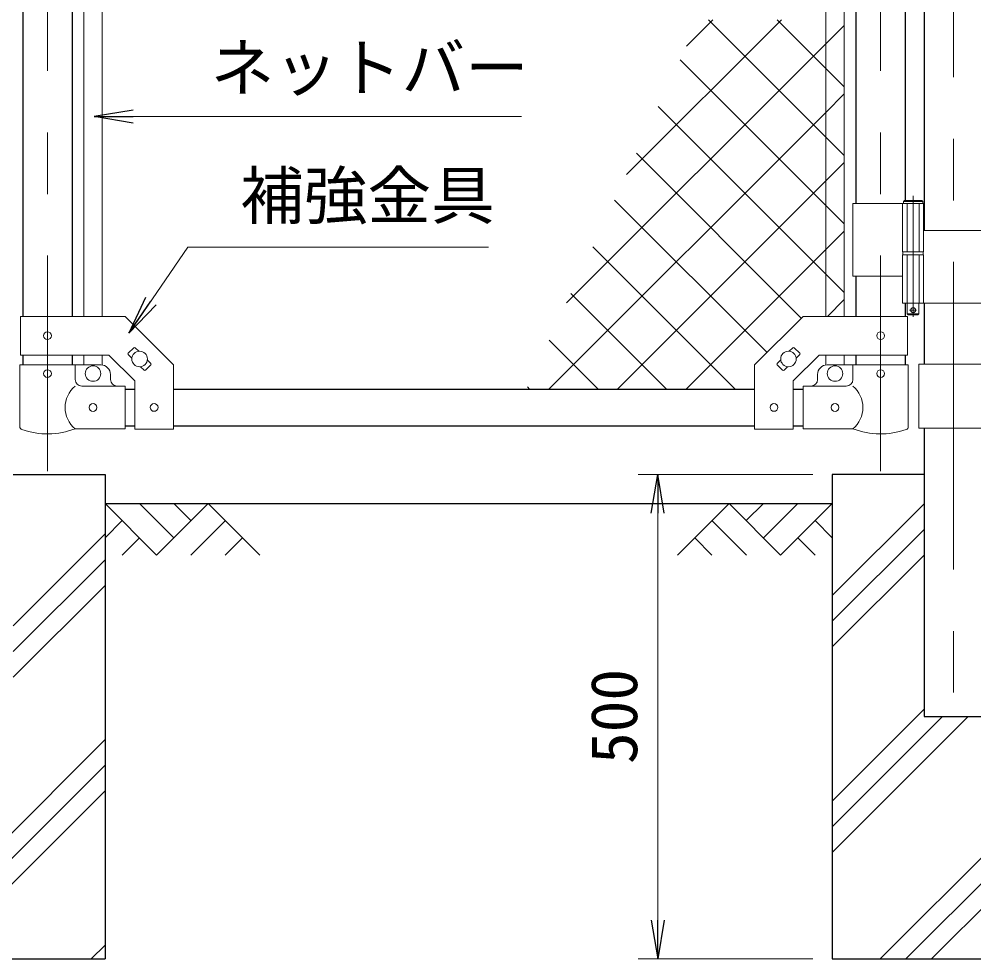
# Model space of a CAD drawing. Units: millimetres, scale not verified. Extents: x -4200 to 4200, y -2970 to 2970.
# Drawn here: x -2565 to -1580, y -1039 to -69 of the extents above; entities that cross this region are included whole.
import ezdxf
from ezdxf.enums import TextEntityAlignment as Align

# ---------------------------------------------------------------- set-up
doc = ezdxf.new("R2010")
doc.units = ezdxf.units.MM
doc.header["$LTSCALE"] = 10
doc.linetypes.add('DASHED', pattern=[7.5, 6, -1.5])
doc.linetypes.add('USER1', pattern=[50.8, 31.75, -6.35, 6.35, -6.35])
for name, color, linetype, lineweight in [('0-1_D-BMK', 2, 'USER1', 13), ('0-2_D-STR1', 1, 'Continuous', 25), ('0-3_D-STR3', 3, 'Continuous', 13), ('0-4_D-DCR-HCH', 7, 'Continuous', 13), ('0-5_D-BGD', 7, 'Continuous', 25), ('0-6_D-STR4', 7, 'Continuous', 25), ('0-7_D-STR-DIM', 7, 'Continuous', 13), ('0-A_D-STR-TXT', 7, 'Continuous', 13), ('0-B_D-STR2', 7, 'Continuous', 13)]:
    doc.layers.add(name, color=color, linetype=linetype, lineweight=lineweight)
doc.layers.add('0-8_0', color=7, linetype='Continuous')
doc.styles.add('ＭＳ ゴシック', font='')
doc.styles.get('ＭＳ ゴシック').set_extended_font_data('MS Gothic')

# ---------------------------------------------------------------- blocks, each defined once
blk = doc.blocks.new('_Open')
at = {"layer": '0-8_0'}
blk.add_line((-10, 1.667), (0, 0), dxfattribs=at)
blk.add_lwpolyline([(-10, -1.667), (0, 0), (-10, 0)], dxfattribs=at)

msp = doc.modelspace()

# ---------------------------------------------------------------- linework, layer by layer
at = {"layer": '0-1_D-BMK'}
for p, q in [((-2535.9, 703.1), (-2535.9, -535.29)), ((-2535.9, 703.1), (-2535.9, -535.29)), ((-1676.7, 703.1), (-1676.7, -535.29)), ((-1676.7, 703.1), (-1676.7, -535.29)), ((-1601.55, 696.61), (-1601.55, -799.21)), ((-1601.55, 696.61), (-1601.55, -799.21)), ((-1643.14, -251.21), (-1643.14, -376.1)), ((-1643.14, -251.21), (-1643.14, -376.1)), ((-1646.76, -369.13), (-1639.51, -369.13)), ((-1646.76, -369.13), (-1639.51, -369.13))]:
    msp.add_line(p, q, dxfattribs=at)
at = {"layer": '0-2_D-STR1'}
for p, q in [((-1631.8, 75.87), (-1631.8, -287.13)), ((-1631.8, 75.87), (-1631.8, -287.13)), ((-2561.3, 61.37), (-2561.3, -375.58)), ((-2561.3, 61.37), (-2561.3, -375.58)), ((-2510.5, 61.37), (-2510.5, -375.58)), ((-2510.5, 61.37), (-2510.5, -375.58)), ((-1702.1, 61.37), (-1702.1, -259.13)), ((-1702.1, 61.37), (-1702.1, -259.13)), ((-1651.3, 61.37), (-1651.3, -256.13)), ((-1651.3, 61.37), (-1651.3, -256.13)), ((-1702.1, -334.13), (-1702.1, -375.58)), ((-1702.1, -334.13), (-1702.1, -375.58)), ((-1651.3, -362.13), (-1651.3, -375.58)), ((-1651.3, -362.13), (-1651.3, -375.58)), ((-1631.8, -362.13), (-1631.8, -424.93)), ((-1631.8, -362.13), (-1631.8, -424.93)), ((-2561.3, -415.58), (-2561.3, -425.63)), ((-2561.3, -415.58), (-2561.3, -425.63)), ((-2510.5, -415.58), (-2510.5, -425.63)), ((-2510.5, -415.58), (-2510.5, -425.63)), ((-1702.1, -415.58), (-1702.1, -425.63)), ((-1702.1, -415.58), (-1702.1, -425.63)), ((-1651.3, -415.58), (-1651.3, -425.63)), ((-1651.3, -415.58), (-1651.3, -425.63)), ((-2455.9, -450.63), (-2445.9, -450.63)), ((-2455.9, -450.63), (-2445.9, -450.63)), ((-2405.9, -450.63), (-1806.7, -450.63)), ((-2405.9, -450.63), (-1806.7, -450.63)), ((-1766.7, -450.63), (-1756.7, -450.63)), ((-1766.7, -450.63), (-1756.7, -450.63)), ((-2455.9, -488.63), (-2445.9, -488.63)), ((-2455.9, -488.63), (-2445.9, -488.63)), ((-2405.9, -488.63), (-1806.7, -488.63)), ((-2405.9, -488.63), (-1806.7, -488.63)), ((-1766.7, -488.63), (-1756.7, -488.63)), ((-1766.7, -488.63), (-1756.7, -488.63)), ((-1631.8, -490.93), (-1631.8, -788.63)), ((-1631.8, -490.93), (-1631.8, -788.63)), ((-1631.8, -788.63), (-1571.3, -788.63)), ((-1631.8, -788.63), (-1571.3, -788.63))]:
    msp.add_line(p, q, dxfattribs=at)
at = {"layer": '0-3_D-STR3'}
for p, q in [((-2498.4, 58.87), (-2498.4, -375.58)), ((-2498.4, 58.87), (-2498.4, -375.58)), ((-2479.4, 58.87), (-2479.4, -375.58)), ((-2479.4, 58.87), (-2479.4, -375.58)), ((-1733.2, 58.87), (-1733.2, -375.58)), ((-1733.2, 58.87), (-1733.2, -375.58)), ((-1714.2, 58.87), (-1714.2, -375.58)), ((-1714.2, 58.87), (-1714.2, -375.58)), ((-1705.25, -259.13), (-1705.25, -334.13)), ((-1705.25, -259.13), (-1632.34, -259.13)), ((-1705.25, -259.13), (-1705.25, -334.13)), ((-1705.25, -259.13), (-1632.34, -259.13)), ((-1653.94, -259.13), (-1653.94, -309.13)), ((-1653.94, -259.13), (-1653.94, -309.13)), ((-1633.14, -257.13), (-1653.14, -257.13)), ((-1633.14, -257.13), (-1653.14, -257.13)), ((-1652.14, -256.13), (-1634.14, -256.13)), ((-1652.14, -256.13), (-1634.14, -256.13)), ((-1633.14, -257.13), (-1634.14, -256.13)), ((-1633.14, -257.13), (-1634.14, -256.13)), ((-1633.14, -257.13), (-1633.14, -259.13)), ((-1633.14, -257.13), (-1633.14, -259.13)), ((-1632.34, -259.13), (-1632.34, -309.13)), ((-1632.34, -259.13), (-1632.34, -309.13)), ((-1632.34, -287.13), (-1568, -287.13)), ((-1632.34, -287.13), (-1568, -287.13)), ((-1653.94, -309.13), (-1632.34, -309.13)), ((-1653.94, -309.13), (-1632.34, -309.13)), ((-1653.94, -312.13), (-1632.34, -312.13)), ((-1653.94, -312.13), (-1653.94, -362.13)), ((-1653.94, -312.13), (-1632.34, -312.13)), ((-1653.94, -312.13), (-1653.94, -362.13)), ((-1653.64, -309.13), (-1653.64, -312.13)), ((-1653.64, -309.13), (-1653.64, -312.13)), ((-1653.64, -312.13), (-1632.64, -312.13)), ((-1653.64, -312.13), (-1632.64, -312.13)), ((-1632.64, -309.13), (-1632.64, -312.13)), ((-1632.64, -309.13), (-1632.64, -312.13)), ((-1632.34, -312.13), (-1632.34, -362.13)), ((-1632.34, -312.13), (-1632.34, -362.13)), ((-1705.25, -334.13), (-1654.05, -334.13)), ((-1705.25, -334.13), (-1654.05, -334.13)), ((-1653.94, -362.13), (-1568, -362.13)), ((-1653.94, -362.13), (-1568, -362.13)), ((-1649.14, -362.13), (-1649.14, -373.13)), ((-1649.14, -362.13), (-1649.14, -373.13)), ((-1648.14, -374.13), (-1649.14, -373.13)), ((-1648.14, -374.13), (-1649.14, -373.13)), ((-1648.14, -374.13), (-1638.14, -374.13)), ((-1648.14, -374.13), (-1638.14, -374.13)), ((-1638.14, -374.13), (-1637.14, -373.13)), ((-1638.14, -374.13), (-1637.14, -373.13)), ((-2563.6, -415.58), (-2563.6, -375.58)), ((-2563.6, -415.58), (-2563.6, -375.58)), ((-1649, -415.58), (-1649, -375.58)), ((-1649, -415.58), (-1649, -375.58)), ((-2452.56, -413.57), (-2446.91, -407.92)), ((-2452.56, -413.57), (-2446.91, -407.92)), ((-2445.49, -407.92), (-2441.78, -411.63)), ((-2445.49, -407.92), (-2441.78, -411.63)), ((-1767.1, -407.92), (-1770.82, -411.63)), ((-1767.1, -407.92), (-1770.82, -411.63)), ((-1760.03, -413.57), (-1765.69, -407.92)), ((-1760.03, -413.57), (-1765.69, -407.92)), ((-2563.6, -415.58), (-2472.46, -415.58)), ((-2563.6, -415.58), (-2472.46, -415.58)), ((-2498.4, -415.58), (-2498.4, -425.63)), ((-2498.4, -415.58), (-2498.4, -425.63)), ((-2479.4, -415.58), (-2479.4, -425.63)), ((-2479.4, -415.58), (-2479.4, -425.63)), ((-2472.46, -415.58), (-2445.9, -442.15)), ((-2472.46, -415.58), (-2445.9, -442.15)), ((-2452.56, -414.99), (-2448.85, -418.7)), ((-2452.56, -414.99), (-2448.85, -418.7)), ((-2432.94, -420.46), (-2429.23, -424.18)), ((-2432.94, -420.46), (-2429.23, -424.18)), ((-1779.65, -420.46), (-1783.36, -424.18)), ((-1779.65, -420.46), (-1783.36, -424.18)), ((-1740.13, -415.58), (-1766.7, -442.15)), ((-1740.13, -415.58), (-1766.7, -442.15)), ((-1760.03, -414.99), (-1763.74, -418.7)), ((-1760.03, -414.99), (-1763.74, -418.7)), ((-1649, -415.58), (-1740.13, -415.58)), ((-1649, -415.58), (-1740.13, -415.58)), ((-1733.2, -415.58), (-1733.2, -425.63)), ((-1733.2, -415.58), (-1733.2, -425.63)), ((-1714.2, -415.58), (-1714.2, -425.63)), ((-1714.2, -415.58), (-1714.2, -425.63)), ((-2564.45, -425.63), (-2507.35, -425.63)), ((-2564.45, -425.63), (-2564.45, -489.33)), ((-2564.45, -425.63), (-2507.35, -425.63)), ((-2564.45, -425.63), (-2564.45, -489.33)), ((-2507.35, -425.63), (-2507.35, -440.63)), ((-2507.35, -425.63), (-2480.9, -425.63)), ((-2507.35, -425.63), (-2507.35, -440.63)), ((-2507.35, -425.63), (-2480.9, -425.63)), ((-2440.02, -427.53), (-2436.3, -431.25)), ((-2440.02, -427.53), (-2436.3, -431.25)), ((-2434.89, -431.25), (-2429.23, -425.59)), ((-2434.89, -431.25), (-2429.23, -425.59)), ((-2405.9, -491.83), (-2405.9, -425.58)), ((-2405.9, -491.83), (-2405.9, -425.58)), ((-1806.7, -491.83), (-1806.7, -425.58)), ((-1806.7, -491.83), (-1806.7, -425.58)), ((-1777.71, -431.25), (-1783.36, -425.59)), ((-1777.71, -431.25), (-1783.36, -425.59)), ((-1772.58, -427.53), (-1776.29, -431.25)), ((-1772.58, -427.53), (-1776.29, -431.25)), ((-1705.25, -425.63), (-1731.7, -425.63)), ((-1705.25, -425.63), (-1731.7, -425.63)), ((-1648.15, -425.63), (-1705.25, -425.63)), ((-1705.25, -425.63), (-1705.25, -440.63)), ((-1648.15, -425.63), (-1705.25, -425.63)), ((-1705.25, -425.63), (-1705.25, -440.63)), ((-1648.15, -425.63), (-1648.15, -489.33)), ((-1648.15, -425.63), (-1648.15, -489.33)), ((-1637.25, -424.93), (-1546.55, -424.93)), ((-1637.25, -424.93), (-1637.25, -490.93)), ((-1637.25, -424.93), (-1546.55, -424.93)), ((-1637.25, -424.93), (-1637.25, -490.93)), ((-2470.9, -440.63), (-2470.9, -435.63)), ((-2470.9, -440.63), (-2470.9, -435.63)), ((-2445.9, -491.83), (-2445.9, -442.15)), ((-2445.9, -491.83), (-2445.9, -442.15)), ((-1766.7, -491.83), (-1766.7, -442.15)), ((-1766.7, -491.83), (-1766.7, -442.15)), ((-1741.7, -440.63), (-1741.7, -435.63)), ((-1741.7, -440.63), (-1741.7, -435.63)), ((-2455.9, -447.63), (-2500.35, -447.63)), ((-2455.9, -447.63), (-2500.35, -447.63)), ((-2455.9, -491.63), (-2455.9, -447.63)), ((-2455.9, -491.63), (-2455.9, -447.63)), ((-1756.7, -447.63), (-1712.25, -447.63)), ((-1756.7, -491.63), (-1756.7, -447.63)), ((-1756.7, -447.63), (-1712.25, -447.63)), ((-1756.7, -491.63), (-1756.7, -447.63)), ((-2455.9, -491.63), (-2507.35, -491.63)), ((-2455.9, -491.63), (-2507.35, -491.63)), ((-2445.9, -491.83), (-2405.9, -491.83)), ((-2445.9, -491.83), (-2405.9, -491.83)), ((-1766.7, -491.83), (-1806.7, -491.83)), ((-1766.7, -491.83), (-1806.7, -491.83)), ((-1756.7, -491.63), (-1705.25, -491.63)), ((-1756.7, -491.63), (-1705.25, -491.63)), ((-1637.25, -490.93), (-1521.55, -490.93)), ((-1637.25, -490.93), (-1521.55, -490.93))]:
    msp.add_line(p, q, dxfattribs=at)
at = {"layer": '0-3_D-STR3', "linetype": 'DASHED'}
for p, q in [((-1649.44, -259.13), (-1649.44, -309.13)), ((-1649.44, -259.13), (-1649.44, -309.13)), ((-1636.84, -259.13), (-1636.84, -309.13)), ((-1636.84, -259.13), (-1636.84, -309.13)), ((-1649.44, -312.13), (-1649.44, -362.13)), ((-1649.44, -312.13), (-1649.44, -362.13)), ((-1636.84, -312.13), (-1636.84, -362.13)), ((-1636.84, -312.13), (-1636.84, -362.13))]:
    msp.add_line(p, q, dxfattribs=at)
at = {"layer": '0-3_D-STR3'}
for points in [[(-1652.14, -256.13), (-1653.14, -257.13), (-1653.14, -259.13)], [(-1652.14, -256.13), (-1653.14, -257.13), (-1653.14, -259.13)], [(-1637.14, -362.13), (-1637.14, -373.13), (-1649.14, -373.13)], [(-1637.14, -362.13), (-1637.14, -373.13), (-1649.14, -373.13)], [(-2563.6, -375.58), (-2455.9, -375.58), (-2405.9, -425.58)], [(-2563.6, -375.58), (-2455.9, -375.58), (-2405.9, -425.58)], [(-1649, -375.58), (-1756.7, -375.58), (-1806.7, -425.58)], [(-1649, -375.58), (-1756.7, -375.58), (-1806.7, -425.58)]]:
    msp.add_lwpolyline(points, dxfattribs=at)
for centre, radius in [((-1643.14, -369.13), 2.5), ((-1643.14, -369.13), 2.5), ((-2535.9, -395.58), 4), ((-2535.9, -395.58), 4), ((-1676.7, -395.58), 4), ((-1676.7, -395.58), 4), ((-2440.9, -419.58), 8), ((-2440.9, -419.58), 8), ((-1771.7, -419.58), 8), ((-1771.7, -419.58), 8), ((-2535.9, -434.63), 4), ((-2535.9, -434.63), 4), ((-2488.9, -434.63), 8), ((-2488.9, -434.63), 8), ((-1723.7, -434.63), 8), ((-1723.7, -434.63), 8), ((-1676.7, -434.63), 4), ((-1676.7, -434.63), 4), ((-2488.9, -469.63), 4), ((-2488.9, -469.63), 4), ((-2425.9, -469.58), 4), ((-2425.9, -469.58), 4), ((-1786.7, -469.58), 4), ((-1786.7, -469.58), 4), ((-1723.7, -469.63), 4), ((-1723.7, -469.63), 4)]:
    msp.add_circle(centre, radius, dxfattribs=at)
for centre, radius, start, end in [((-2446.2, -408.62), 1, 45, 135), ((-2446.2, -408.62), 1, 45, 135), ((-1766.39, -408.62), 1, 45, 135), ((-1766.39, -408.62), 1, 45, 135), ((-2451.86, -414.28), 1, 135, 225), ((-2451.86, -414.28), 1, 135, 225), ((-1760.74, -414.28), 1, 315, 45), ((-1760.74, -414.28), 1, 315, 45), ((-2480.9, -435.63), 10, 0, 90), ((-2480.9, -435.63), 10, 0, 90), ((-2435.59, -430.54), 1, 225, 315), ((-2435.59, -430.54), 1, 225, 315), ((-2429.94, -424.89), 1, 315, 45), ((-2429.94, -424.89), 1, 315, 45), ((-1782.66, -424.89), 1, 135, 225), ((-1782.66, -424.89), 1, 135, 225), ((-1777, -430.54), 1, 225, 315), ((-1777, -430.54), 1, 225, 315), ((-1731.7, -435.63), 10, 90, 180), ((-1731.7, -435.63), 10, 90, 180), ((-2500.35, -440.63), 7, 180, 270), ((-2500.35, -440.63), 7, 180, 270), ((-2463.9, -440.63), 7, 180, 270), ((-2463.9, -440.63), 7, 180, 270), ((-1748.7, -440.63), 7, 270, 0), ((-1748.7, -440.63), 7, 270, 0), ((-1712.25, -440.63), 7, 270, 0), ((-1712.25, -440.63), 7, 270, 0), ((-2489.15, -469.63), 28.55, 129.59418, 230.40582), ((-2489.15, -469.63), 28.55, 129.59418, 230.40582), ((-1723.44, -469.63), 28.55, 309.59418, 50.40582), ((-1723.44, -469.63), 28.55, 309.59418, 50.40582), ((-2561.15, -489.33), 3.3, 180, 250.77949), ((-2561.15, -489.33), 3.3, 180, 250.77949), ((-2535.9, -416.9), 80, 250.77949, 290.9084), ((-2535.9, -416.9), 80, 250.77949, 290.9084), ((-1676.7, -416.9), 80, 249.0916, 289.22051), ((-1676.7, -416.9), 80, 249.0916, 289.22051), ((-1651.45, -489.33), 3.3, 289.22051, 0), ((-1651.45, -489.33), 3.3, 289.22051, 0)]:
    msp.add_arc(centre, radius, start, end, dxfattribs=at)
at = {"layer": '0-4_D-DCR-HCH'}
for p, q in [((-2423.33, -621.84), (-2476.55, -568.63)), ((-2423.33, -621.84), (-2476.55, -568.63)), ((-2405.6, -604.11), (-2441.07, -568.63)), ((-2405.6, -604.11), (-2441.07, -568.63)), ((-2370.12, -568.63), (-2423.33, -621.84)), ((-2370.12, -568.63), (-2423.33, -621.84)), ((-2387.77, -586.46), (-2405.6, -568.63)), ((-2387.77, -586.46), (-2405.6, -568.63)), ((-2370.12, -568.63), (-2316.91, -621.84)), ((-2370.12, -568.63), (-2316.91, -621.84)), ((-1832.97, -568.63), (-1886.18, -621.84)), ((-1832.97, -568.63), (-1886.18, -621.84)), ((-1832.97, -568.63), (-1779.76, -621.84)), ((-1832.97, -568.63), (-1779.76, -621.84)), ((-1815.23, -586.37), (-1797.5, -568.63)), ((-1815.23, -586.37), (-1797.5, -568.63)), ((-1797.5, -604.11), (-1762.02, -568.63)), ((-1797.5, -604.11), (-1762.02, -568.63)), ((-1779.76, -621.84), (-1726.55, -568.63)), ((-1779.76, -621.84), (-1726.55, -568.63)), ((-1726.55, -663.67), (-1631.8, -568.92)), ((-1726.55, -663.67), (-1631.8, -568.92)), ((-2458.81, -586.37), (-2476.55, -604.03)), ((-2458.81, -586.37), (-2476.55, -604.03)), ((-2352.38, -586.37), (-2388.02, -621.84)), ((-2352.38, -586.37), (-2388.02, -621.84)), ((-1850.71, -586.37), (-1815.07, -621.84)), ((-1850.71, -586.37), (-1815.07, -621.84)), ((-1744.28, -586.37), (-1726.55, -604.03)), ((-1744.28, -586.37), (-1726.55, -604.03)), ((-2571.3, -694.9), (-2476.55, -600.15)), ((-2571.3, -694.9), (-2476.55, -600.15)), ((-1726.55, -690.19), (-1631.8, -595.44)), ((-1726.55, -690.19), (-1631.8, -595.44)), ((-2441.07, -604.11), (-2458.89, -621.84)), ((-2441.07, -604.11), (-2458.89, -621.84)), ((-2334.65, -604.11), (-2352.47, -621.84)), ((-2334.65, -604.11), (-2352.47, -621.84)), ((-1868.44, -604.11), (-1850.63, -621.84)), ((-1868.44, -604.11), (-1850.63, -621.84)), ((-1762.02, -604.11), (-1744.2, -621.84)), ((-1762.02, -604.11), (-1744.2, -621.84)), ((-2571.3, -721.41), (-2476.55, -626.66)), ((-2571.3, -721.41), (-2476.55, -626.66)), ((-1726.55, -716.71), (-1631.8, -621.96)), ((-1726.55, -716.71), (-1631.8, -621.96)), ((-2571.3, -747.93), (-2476.55, -653.18)), ((-2571.3, -747.93), (-2476.55, -653.18)), ((-1726.55, -875.81), (-1631.8, -781.06)), ((-1726.55, -875.81), (-1631.8, -781.06)), ((-1726.55, -928.84), (-1586.34, -788.63)), ((-1726.55, -902.32), (-1612.86, -788.63)), ((-1726.55, -928.84), (-1586.34, -788.63)), ((-1726.55, -902.32), (-1612.86, -788.63)), ((-2702.9, -1038.63), (-2476.55, -812.28)), ((-2702.9, -1038.63), (-2476.55, -812.28)), ((-2676.38, -1038.63), (-2476.55, -838.79)), ((-2676.38, -1038.63), (-2476.55, -838.79)), ((-1677.24, -1038.63), (-1476.55, -837.94)), ((-1677.24, -1038.63), (-1476.55, -837.94)), ((-2649.87, -1038.63), (-2476.55, -865.31)), ((-2649.87, -1038.63), (-2476.55, -865.31)), ((-1650.72, -1038.63), (-1476.55, -864.45)), ((-1650.72, -1038.63), (-1476.55, -864.45)), ((-1624.21, -1038.63), (-1476.55, -890.97)), ((-1624.21, -1038.63), (-1476.55, -890.97)), ((-2490.77, -1038.63), (-2476.55, -1024.41)), ((-2490.77, -1038.63), (-2476.55, -1024.41))]:
    msp.add_line(p, q, dxfattribs=at)
at = {"layer": '0-5_D-BGD'}
msp.add_line((-2476.55, -568.63), (-1726.55, -568.63), dxfattribs=at)
msp.add_line((-2476.55, -568.63), (-1726.55, -568.63), dxfattribs=at)
at = {"layer": '0-6_D-STR4'}
for p, q in [((-2571.3, -538.63), (-2476.55, -538.63)), ((-2571.3, -538.63), (-2476.55, -538.63)), ((-2476.55, -538.63), (-2476.55, -1038.63)), ((-2476.55, -538.63), (-2476.55, -1038.63)), ((-1726.55, -538.63), (-1726.55, -1038.63)), ((-1631.8, -538.63), (-1726.55, -538.63)), ((-1726.55, -538.63), (-1726.55, -1038.63)), ((-1631.8, -538.63), (-1726.55, -538.63)), ((-2726.55, -1038.63), (-2476.55, -1038.63)), ((-2726.55, -1038.63), (-2476.55, -1038.63)), ((-1726.55, -1038.63), (-1476.55, -1038.63)), ((-1726.55, -1038.63), (-1476.55, -1038.63))]:
    msp.add_line(p, q, dxfattribs=at)
at = {"layer": '0-7_D-STR-DIM'}
for p, q in [((-1746.55, -538.63), (-1926.55, -538.63)), ((-1746.55, -538.63), (-1926.55, -538.63)), ((-1906.55, -578.63), (-1906.55, -998.63)), ((-1906.55, -578.63), (-1906.55, -998.63)), ((-1746.55, -1038.63), (-1926.55, -1038.63)), ((-1746.55, -1038.63), (-1926.55, -1038.63))]:
    msp.add_line(p, q, dxfattribs=at)
at = {"layer": '0-A_D-STR-TXT'}
msp.add_line((-2047.05, -169.44), (-2485.64, -169.44), dxfattribs=at)
msp.add_line((-2047.05, -169.44), (-2485.64, -169.44), dxfattribs=at)
msp.add_lwpolyline([(-2080.99, -304.05), (-2391.05, -304.05), (-2450.76, -391.19)], dxfattribs=at)
msp.add_lwpolyline([(-2080.99, -304.05), (-2391.05, -304.05), (-2450.76, -391.19)], dxfattribs=at)
at = {"layer": '0-B_D-STR2'}
for p, q in [((-1938.74, -229.24), (-1779.04, -69.54)), ((-1938.74, -229.24), (-1779.04, -69.54)), ((-1876.95, -96.75), (-1849.75, -69.54)), ((-1876.95, -96.75), (-1849.75, -69.54)), ((-1733.2, -190.55), (-1854.21, -69.54)), ((-1733.2, -190.55), (-1854.21, -69.54)), ((-1733.2, -119.84), (-1783.5, -69.54)), ((-1733.2, -119.84), (-1783.5, -69.54)), ((-1733.2, -261.26), (-1883.55, -110.9)), ((-1733.2, -261.26), (-1883.55, -110.9)), ((-1714.2, -138.84), (-1733.2, -119.84)), ((-1714.2, -138.84), (-1733.2, -119.84)), ((-1733.2, -165.12), (-1714.2, -146.12)), ((-1733.2, -165.12), (-1714.2, -146.12)), ((-2018.71, -450.63), (-1733.2, -165.12)), ((-2018.71, -450.63), (-1733.2, -165.12)), ((-1733.2, -331.97), (-1906.04, -159.13)), ((-1733.2, -331.97), (-1906.04, -159.13)), ((-1714.2, -209.55), (-1733.2, -190.55)), ((-1714.2, -209.55), (-1733.2, -190.55)), ((-1758.5, -377.38), (-1928.53, -207.35)), ((-1758.5, -377.38), (-1928.53, -207.35)), ((-1733.2, -235.83), (-1714.2, -216.83)), ((-1733.2, -235.83), (-1714.2, -216.83)), ((-1948, -450.63), (-1733.2, -235.83)), ((-1948, -450.63), (-1733.2, -235.83)), ((-1793.85, -412.74), (-1951.02, -255.58)), ((-1793.85, -412.74), (-1951.02, -255.58)), ((-1714.2, -280.26), (-1733.2, -261.26)), ((-1714.2, -280.26), (-1733.2, -261.26)), ((-1733.2, -306.54), (-1714.2, -287.54)), ((-1733.2, -306.54), (-1714.2, -287.54)), ((-1826.67, -450.63), (-1973.5, -303.8)), ((-1826.67, -450.63), (-1973.5, -303.8)), ((-1877.28, -450.63), (-1733.2, -306.54)), ((-1877.28, -450.63), (-1733.2, -306.54)), ((-1714.2, -350.97), (-1733.2, -331.97)), ((-1714.2, -350.97), (-1733.2, -331.97)), ((-1897.38, -450.63), (-1995.99, -352.02)), ((-1897.38, -450.63), (-1995.99, -352.02)), ((-1731.52, -375.58), (-1714.2, -358.25)), ((-1731.52, -375.58), (-1714.2, -358.25)), ((-1968.09, -450.63), (-2018.48, -400.25)), ((-1968.09, -450.63), (-2018.48, -400.25)), ((-2038.8, -450.63), (-2040.96, -448.47)), ((-2038.8, -450.63), (-2040.96, -448.47))]:
    msp.add_line(p, q, dxfattribs=at)
msp.add_lwpolyline([(-2000.52, -361.73), (-1733.2, -94.41), (-1714.2, -75.41)], dxfattribs=at)
msp.add_lwpolyline([(-2000.52, -361.73), (-1733.2, -94.41), (-1714.2, -75.41)], dxfattribs=at)

# ---------------------------------------------------------------- block references
at = {"layer": '0-7_D-STR-DIM', "xscale": 4, "yscale": 4}
for p, rotation in [((-1906.55, -538.63), 90), ((-1906.55, -538.63), 90), ((-1906.55, -1038.63), 270), ((-1906.55, -1038.63), 270)]:
    msp.add_blockref('_Open', p, dxfattribs=dict(at, rotation=rotation))
at = {"layer": '0-A_D-STR-TXT', "xscale": 4, "yscale": 4}
for p, rotation in [((-2487.64, -169.44), 180), ((-2487.64, -169.44), 180), ((-2451.89, -392.84), 235.58239), ((-2451.89, -392.84), 235.58239)]:
    msp.add_blockref('_Open', p, dxfattribs=dict(at, rotation=rotation))

# ---------------------------------------------------------------- texts
at = {"layer": '0-7_D-STR-DIM', "style": 'ＭＳ ゴシック'}
msp.add_text('500', height=48.09, rotation=90, dxfattribs=at).set_placement((-1913.29, -837.51), align=Align.BOTTOM_LEFT)
msp.add_text('500', height=48.09, rotation=90, dxfattribs=at).set_placement((-1913.29, -837.51), align=Align.BOTTOM_LEFT)
at = {"layer": '0-A_D-STR-TXT', "style": 'ＭＳ ゴシック'}
for s, p in [('ネットバー', (-2367.61, -157.49)), ('ネットバー', (-2367.61, -157.49)), ('補強金具', (-2337.08, -289.43)), ('補強金具', (-2337.08, -289.43))]:
    msp.add_text(s, height=48.09, dxfattribs=at).set_placement(p, align=Align.BOTTOM_LEFT)

doc.saveas('drawing.dxf')
